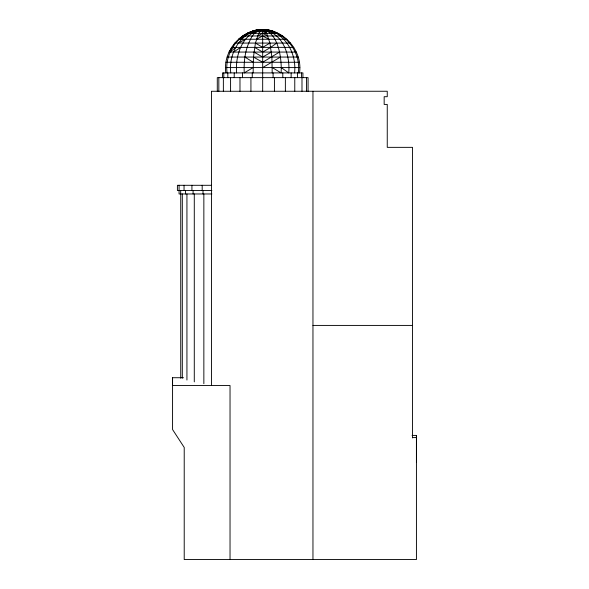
<?xml version="1.0" encoding="UTF-8"?>
<svg xmlns="http://www.w3.org/2000/svg" width="589" height="589" viewBox="0 0 589 589"><rect width="100%" height="100%" fill="white"/><g stroke="black" fill="none" stroke-linecap="round" stroke-linejoin="round"><path stroke-width="0.88" d="M183.518 377.726L172.57 377.726L172.57 385.537L230.034 385.537L230.034 559.55M416.43 462.343L416.43 435.411L412.064 435.411M272.214 72.911L271.875 57.059L269.917 43.078L266.67 33.323L264.049 30.024L262.679 29.45C240.776 29.767 222.561 51.25 225.83 72.911M253.137 72.911L253.476 57.059L255.435 43.078L258.681 33.323L261.302 30.024L262.679 29.45C284.583 29.767 302.79 51.25 299.521 72.911M278.104 33.323L247.255 33.323C255.361 29.693 264.623 28.22 273.156 31.32L252.195 31.32C276.837 21.116 282.227 56.397 281.1 72.911L272.295 67.588M294.588 72.911C296.061 59.239 291.01 44.617 280.04 35.981C269.306 26.645 253.903 29.023 242.631 35.981L282.727 35.981M298.27 72.911C301.84 50.036 281.086 26.107 257.371 30.024M276.035 33.323C266.611 28.073 255.295 27.992 250.546 39.257C245.105 49.52 243.677 61.44 244.251 72.911L253.064 67.588M231.072 48.939L231.536 47.37L293.823 47.37M258.085 30.024C239.259 34.037 228.466 54.718 230.77 72.911M257.555 30.024C238.066 33.359 224.35 53.577 227.089 72.911M258.924 30.024C241.497 35.487 235.158 56.353 236.623 72.911M233.296 45.942L234.694 43.078L290.664 43.078M232.596 47.37L228.996 52.068L296.363 52.068M230.144 52.068L235.703 47.37M276.668 43.078L270.741 47.37L262.679 52.068L254.617 47.37M233.509 52.068L240.658 47.37M279.517 52.068L262.679 62.272L253.476 57.059M280.452 57.059L262.679 67.588M269.917 43.078L262.679 47.37L255.435 43.078M271.396 52.068L262.679 57.059L253.962 52.068M238.442 43.078L245.525 39.257M239.244 39.257L245.311 35.981M256.399 39.257L262.679 35.981L268.959 39.257M257.489 35.981L262.679 33.323L267.862 35.981M259.963 31.32L262.679 30.024L262.679 29.45L262.679 91.273M249.316 33.323L243.309 35.981L238.412 39.257L286.939 39.257M251.768 33.323L261.302 30.024M255.265 31.32L260.021 30.024M227.126 57.059L298.225 57.059M225.962 62.272L299.389 62.272M225.528 67.588L299.823 67.588M211.561 91.273L387.253 91.251L387.253 96.706L384.168 96.706L384.168 104.43L387.253 104.43L387.253 147.353L412.506 147.353L412.506 437.951M211.385 185.299L177.407 185.299L177.407 190.541L211.9 190.541M211.9 193.965L179.056 193.965L179.093 185.299M312.958 325.415L412.506 325.415M412.506 437.59L416.43 437.59M267.804 30.024L272.795 31.32M264.049 30.024C283.316 33.33 290.296 55.786 288.728 72.911L281.248 67.588M262.679 31.32L266.67 33.323M270.086 31.32L273.583 33.323M244.899 57.059L253.174 62.272M416.43 435.411L416.43 559.55L184.217 559.55L184.217 447.449L172.57 429.543L172.57 377.726M312.958 91.273L312.958 559.55M308.069 91.273L308.069 77.638L217.282 77.638L217.282 91.273M306.523 77.638L306.523 91.273M302.923 77.638L302.923 72.911L222.428 72.911L222.428 77.638M301.988 77.638L301.988 91.273M301.553 72.911L301.553 77.638M297.533 72.911L297.533 77.638M294.772 77.638L294.772 91.273M291.135 72.911L291.135 77.638M285.37 77.638L285.37 91.273M282.801 72.911L282.801 77.638M274.422 77.638L274.422 91.273M273.097 72.911L273.097 77.638M252.261 72.911L252.261 77.638M250.929 77.638L250.929 91.273M242.55 72.911L242.55 77.638M239.981 77.638L239.981 91.273M234.216 72.911L234.216 77.638M230.579 77.638L230.579 91.273M227.818 72.911L227.818 77.638M223.798 72.911L223.798 77.638M223.364 77.638L223.364 91.273M218.828 77.638L218.828 91.273M211.532 91.273L211.561 385.537M203.853 193.965L203.853 383.704M203.014 190.541L203.014 193.965M202.189 185.299L202.189 190.541M194.282 193.965L194.282 381.871M193.089 190.541L193.089 193.965M191.926 185.299L191.926 190.541M186.934 193.965L186.934 380.038M185.476 190.541L185.476 193.965M184.048 185.299L184.048 190.541M182.31 193.965L182.31 378.204M180.735 193.965L180.735 378.204M180.683 190.541L180.683 193.965"/></g></svg>
